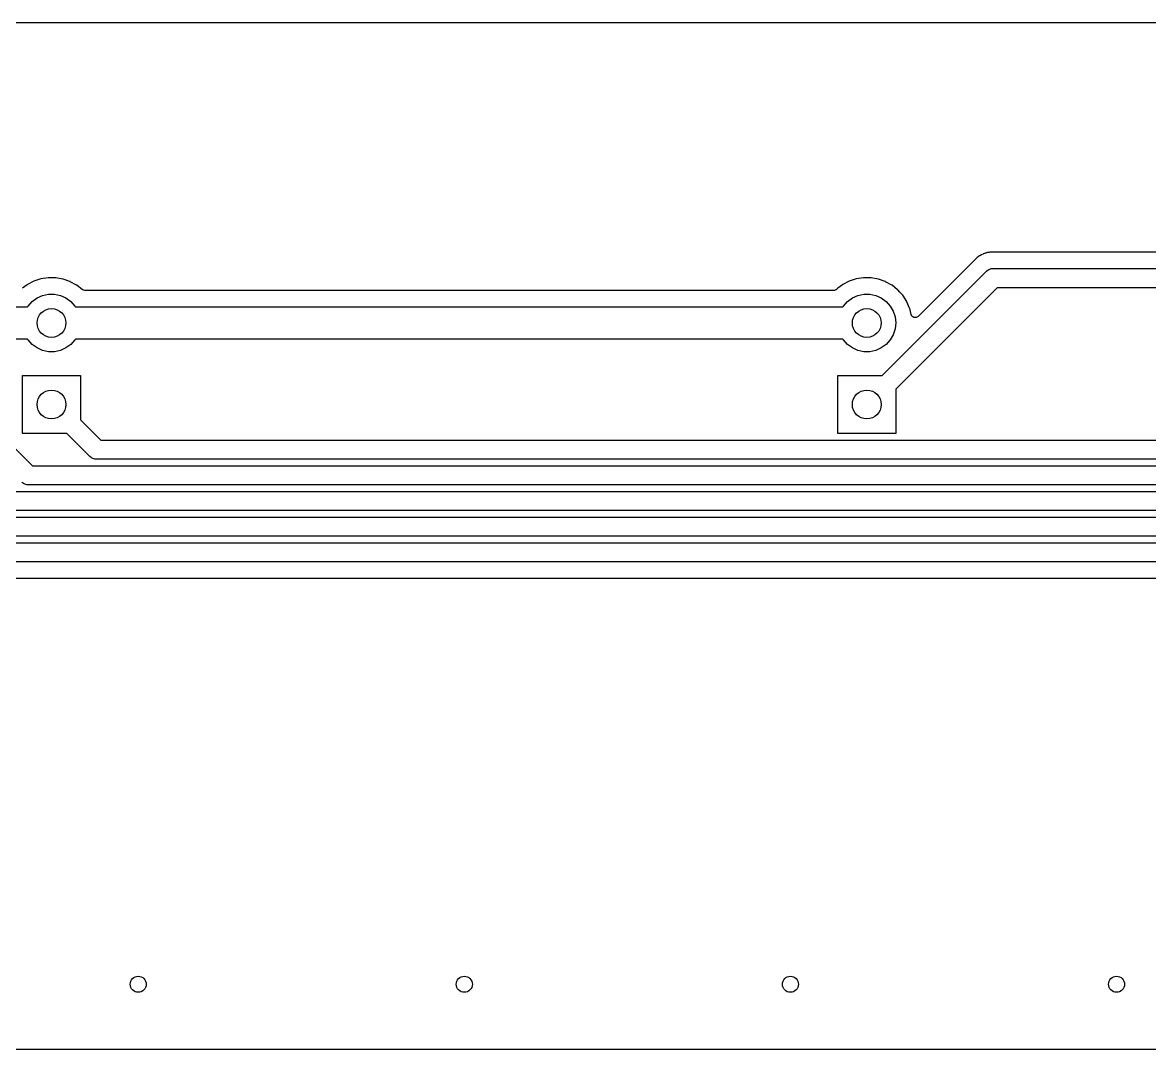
# Model space of a CAD drawing. Extents: x 14 to 417, y -139 to -107.
# Drawn here: x 151.34 to 186.45, y -139.19 to -107.19 of the extents above; entities that cross this region are included whole.
import ezdxf

# ---------------------------------------------------------------- set-up
doc = ezdxf.new("R2010")
doc.units = 0
doc.layers.add('BLACK', color=7, linetype='CONTINUOUS')

msp = doc.modelspace()

# ---------------------------------------------------------------- linework, layer by layer
at = {"layer": 'BLACK', "linetype": 'CONTINUOUS'}
for p, q in [((141.016, -107.188), (189.185, -107.188)), ((181.162, -114.454), (181.155, -114.457)), ((181.186, -114.442), (181.162, -114.454)), ((181.162, -114.454), (181.162, -114.454)), ((181.199, -114.435), (181.186, -114.442)), ((181.222, -114.421), (181.199, -114.435)), ((181.227, -114.417), (181.222, -114.421)), ((181.222, -114.421), (181.222, -114.421)), ((181.268, -114.403), (181.227, -114.417)), ((181.28, -114.398), (181.268, -114.403)), ((181.313, -114.383), (181.28, -114.398)), ((181.32, -114.38), (181.313, -114.383)), ((181.313, -114.383), (181.313, -114.383)), ((181.326, -114.378), (181.32, -114.38)), ((181.352, -114.373), (181.326, -114.378)), ((181.326, -114.378), (181.326, -114.378)), ((181.367, -114.369), (181.352, -114.373)), ((181.399, -114.358), (181.367, -114.369)), ((181.406, -114.357), (181.399, -114.358)), ((181.442, -114.353), (181.406, -114.357)), ((181.406, -114.357), (181.406, -114.357)), ((181.454, -114.351), (181.442, -114.353)), ((181.471, -114.347), (181.454, -114.351)), ((181.49, -114.343), (181.471, -114.347)), ((181.497, -114.342), (181.49, -114.343)), ((181.49, -114.343), (181.49, -114.343)), ((181.587, -114.342), (181.497, -114.342)), ((181.588, -114.342), (181.587, -114.342)), ((212.198, -114.342), (181.588, -114.342)), ((180.943, -114.643), (179.237, -116.349)), ((180.944, -114.642), (180.943, -114.643)), ((180.945, -114.641), (180.944, -114.642)), ((181.001, -114.586), (180.945, -114.641)), ((181.018, -114.569), (181.001, -114.586)), ((181.044, -114.543), (181.018, -114.569)), ((181.045, -114.542), (181.044, -114.543)), ((181.044, -114.543), (181.044, -114.543)), ((181.069, -114.518), (181.045, -114.542)), ((181.074, -114.513), (181.069, -114.518)), ((181.069, -114.518), (181.069, -114.518)), ((181.11, -114.49), (181.074, -114.513)), ((181.121, -114.483), (181.11, -114.49)), ((181.147, -114.463), (181.121, -114.483)), ((181.155, -114.457), (181.147, -114.463)), ((152.14, -115.141), (151.911, -115.176)), ((152.146, -115.141), (152.14, -115.141)), ((152.299, -115.143), (152.146, -115.141)), ((152.146, -115.141), (152.146, -115.141)), ((152.372, -115.144), (152.299, -115.143)), ((152.377, -115.145), (152.372, -115.144)), ((152.595, -115.184), (152.377, -115.145)), ((152.377, -115.145), (152.377, -115.145)), ((177.54, -115.141), (177.311, -115.176)), ((177.546, -115.141), (177.54, -115.141)), ((177.699, -115.143), (177.546, -115.141)), ((177.546, -115.141), (177.546, -115.141)), ((177.772, -115.144), (177.699, -115.143)), ((177.777, -115.145), (177.772, -115.144)), ((177.995, -115.184), (177.777, -115.145)), ((177.777, -115.145), (177.777, -115.145)), ((178.115, -118.191), (181.367, -114.939)), ((181.367, -114.939), (181.375, -114.932)), ((181.375, -114.932), (181.378, -114.929)), ((181.378, -114.929), (181.384, -114.925)), ((181.384, -114.925), (181.412, -114.902)), ((181.412, -114.902), (181.443, -114.889)), ((181.443, -114.889), (181.471, -114.871)), ((181.471, -114.871), (181.493, -114.867)), ((181.493, -114.867), (181.513, -114.858)), ((181.513, -114.858), (181.546, -114.857)), ((181.546, -114.857), (181.579, -114.851)), ((181.579, -114.851), (212.289, -114.851)), ((151.482, -115.358), (151.334, -115.469)), ((151.486, -115.355), (151.482, -115.358)), ((151.482, -115.358), (151.482, -115.358)), ((151.49, -115.353), (151.486, -115.355)), ((151.687, -115.25), (151.49, -115.353)), ((151.691, -115.248), (151.687, -115.25)), ((151.687, -115.25), (151.687, -115.25)), ((151.911, -115.176), (151.691, -115.248)), ((152.6, -115.185), (152.595, -115.184)), ((152.595, -115.184), (152.595, -115.184)), ((152.605, -115.186), (152.6, -115.185)), ((152.814, -115.26), (152.605, -115.186)), ((152.605, -115.186), (152.605, -115.186)), ((152.818, -115.262), (152.814, -115.26)), ((152.814, -115.26), (152.814, -115.26)), ((152.823, -115.264), (152.818, -115.262)), ((153.017, -115.371), (152.823, -115.264)), ((152.823, -115.264), (152.823, -115.264)), ((153.021, -115.374), (153.017, -115.371)), ((153.017, -115.371), (153.017, -115.371)), ((153.025, -115.377), (153.021, -115.374)), ((153.2, -115.515), (153.025, -115.377)), ((153.025, -115.377), (153.025, -115.377)), ((176.692, -115.504), (176.63, -115.539)), ((176.697, -115.498), (176.692, -115.504)), ((176.701, -115.494), (176.697, -115.498)), ((176.734, -115.469), (176.701, -115.494)), ((176.882, -115.358), (176.734, -115.469)), ((176.886, -115.355), (176.882, -115.358)), ((176.882, -115.358), (176.882, -115.358)), ((176.89, -115.353), (176.886, -115.355)), ((177.087, -115.25), (176.89, -115.353)), ((177.091, -115.248), (177.087, -115.25)), ((177.087, -115.25), (177.087, -115.25)), ((177.311, -115.176), (177.091, -115.248)), ((178, -115.185), (177.995, -115.184)), ((177.995, -115.184), (177.995, -115.184)), ((178.005, -115.186), (178, -115.185)), ((178.214, -115.26), (178.005, -115.186)), ((178.005, -115.186), (178.005, -115.186)), ((178.218, -115.262), (178.214, -115.26)), ((178.214, -115.26), (178.214, -115.26)), ((178.223, -115.264), (178.218, -115.262)), ((178.417, -115.371), (178.223, -115.264)), ((178.223, -115.264), (178.223, -115.264)), ((178.421, -115.374), (178.417, -115.371)), ((178.417, -115.371), (178.417, -115.371)), ((178.425, -115.377), (178.421, -115.374)), ((178.599, -115.514), (178.425, -115.377)), ((178.425, -115.377), (178.425, -115.377)), ((181.703, -115.451), (178.539, -118.615)), ((212.165, -115.451), (181.703, -115.451)), ((151.637, -115.882), (151.789, -115.772)), ((151.789, -115.772), (151.961, -115.695)), ((151.961, -115.695), (152.145, -115.656)), ((152.145, -115.656), (152.333, -115.656)), ((152.333, -115.656), (152.517, -115.695)), ((152.517, -115.695), (152.689, -115.772)), ((152.689, -115.772), (152.841, -115.882)), ((153.21, -115.522), (153.2, -115.515)), ((153.279, -115.542), (153.21, -115.522)), ((176.601, -115.542), (153.279, -115.542)), ((176.63, -115.539), (176.601, -115.542)), ((177.037, -115.882), (177.189, -115.772)), ((177.189, -115.772), (177.361, -115.695)), ((177.361, -115.695), (177.545, -115.656)), ((177.545, -115.656), (177.733, -115.656)), ((177.733, -115.656), (177.917, -115.695)), ((177.917, -115.695), (178.089, -115.772)), ((178.089, -115.772), (178.241, -115.882)), ((178.603, -115.517), (178.599, -115.514)), ((178.599, -115.514), (178.599, -115.514)), ((178.667, -115.588), (178.603, -115.517)), ((178.749, -115.678), (178.667, -115.588)), ((178.759, -115.689), (178.749, -115.678)), ((178.885, -115.883), (178.759, -115.689)), ((127.584, -116.051), (151.494, -116.051)), ((151.494, -116.051), (151.511, -116.022)), ((151.511, -116.022), (151.637, -115.882)), ((152.841, -115.882), (152.967, -116.022)), ((152.967, -116.022), (152.984, -116.051)), ((152.984, -116.051), (176.894, -116.051)), ((176.894, -116.051), (176.911, -116.022)), ((176.911, -116.022), (177.037, -115.882)), ((178.241, -115.882), (178.367, -116.022)), ((178.367, -116.022), (178.461, -116.185)), ((178.461, -116.185), (178.519, -116.364)), ((178.887, -115.888), (178.885, -115.883)), ((178.975, -116.091), (178.887, -115.888)), ((178.887, -115.888), (178.887, -115.888)), ((178.977, -116.096), (178.975, -116.091)), ((178.978, -116.101), (178.977, -116.096)), ((179.026, -116.291), (178.978, -116.101)), ((178.978, -116.101), (178.978, -116.101)), ((178.519, -116.364), (178.539, -116.551)), ((178.539, -116.551), (178.519, -116.738)), ((179.047, -116.336), (179.026, -116.291)), ((179.104, -116.378), (179.047, -116.336)), ((179.175, -116.383), (179.104, -116.378)), ((179.237, -116.349), (179.175, -116.383)), ((178.519, -116.738), (178.461, -116.917)), ((151.494, -117.051), (127.584, -117.051)), ((151.511, -117.08), (151.494, -117.051)), ((151.637, -117.22), (151.511, -117.08)), ((151.789, -117.33), (151.637, -117.22)), ((152.841, -117.22), (152.689, -117.33)), ((152.967, -117.08), (152.841, -117.22)), ((152.984, -117.051), (152.967, -117.08)), ((176.894, -117.051), (152.984, -117.051)), ((176.911, -117.08), (176.894, -117.051)), ((177.037, -117.22), (176.911, -117.08)), ((177.189, -117.33), (177.037, -117.22)), ((178.241, -117.22), (178.089, -117.33)), ((178.367, -117.08), (178.241, -117.22)), ((178.461, -116.917), (178.367, -117.08)), ((151.961, -117.407), (151.789, -117.33)), ((152.145, -117.446), (151.961, -117.407)), ((152.333, -117.446), (152.145, -117.446)), ((152.517, -117.407), (152.333, -117.446)), ((152.689, -117.33), (152.517, -117.407)), ((177.361, -117.407), (177.189, -117.33)), ((177.545, -117.446), (177.361, -117.407)), ((177.733, -117.446), (177.545, -117.446)), ((177.917, -117.407), (177.733, -117.446)), ((178.089, -117.33), (177.917, -117.407)), ((151.339, -119.991), (151.339, -118.191)), ((151.339, -118.191), (153.139, -118.191)), ((153.139, -118.191), (153.139, -119.567)), ((176.739, -119.991), (176.739, -118.191)), ((176.739, -118.191), (178.115, -118.191)), ((178.539, -118.615), (178.539, -119.991)), ((149.529, -118.879), (151.649, -120.999)), ((153.139, -119.567), (153.772, -120.199)), ((152.715, -119.991), (151.339, -119.991)), ((153.435, -120.712), (152.715, -119.991)), ((178.539, -119.991), (176.739, -119.991)), ((153.772, -120.199), (216.507, -120.199)), ((153.463, -120.73), (153.435, -120.712)), ((153.487, -120.753), (153.463, -120.73)), ((153.508, -120.761), (153.487, -120.753)), ((153.526, -120.774), (153.508, -120.761)), ((153.558, -120.781), (153.526, -120.774)), ((151.649, -120.999), (215.763, -120.999)), ((153.589, -120.794), (153.558, -120.781)), ((153.625, -120.797), (153.589, -120.794)), ((153.633, -120.799), (153.625, -120.797)), ((153.637, -120.799), (153.633, -120.799)), ((153.648, -120.799), (153.637, -120.799)), ((216.382, -120.799), (153.648, -120.799)), ((150.785, -121.798), (215.432, -121.798)), ((151.34, -121.53), (151.313, -121.511)), ((151.365, -121.553), (151.34, -121.53)), ((151.385, -121.561), (151.365, -121.553)), ((151.403, -121.573), (151.385, -121.561)), ((151.436, -121.581), (151.403, -121.573)), ((151.467, -121.593), (151.436, -121.581)), ((151.503, -121.597), (151.467, -121.593)), ((151.51, -121.599), (151.503, -121.597)), ((151.515, -121.598), (151.51, -121.599)), ((151.525, -121.599), (151.515, -121.598)), ((215.749, -121.599), (151.525, -121.599)), ((215.417, -122.398), (150.661, -122.398)), ((150.315, -122.598), (215.101, -122.598)), ((214.976, -123.198), (150.191, -123.198)), ((149.984, -123.398), (214.769, -123.398)), ((214.645, -123.998), (149.86, -123.998)), ((149.951, -124.506), (207.981, -124.506)), ((189.183, -139.191), (141.014, -139.191))]:
    msp.add_line(p, q, dxfattribs=at)
at = {"layer": 'BLACK'}
for centre, radius in [((152.239, -116.551), 0.45), ((177.639, -116.551), 0.45), ((152.239, -119.091), 0.45), ((177.639, -119.091), 0.45), ((154.94, -137.16), 0.25), ((165.1, -137.16), 0.25), ((175.26, -137.16), 0.25), ((185.42, -137.16), 0.25)]:
    msp.add_circle(centre, radius, dxfattribs=at)

doc.saveas('drawing.dxf')
